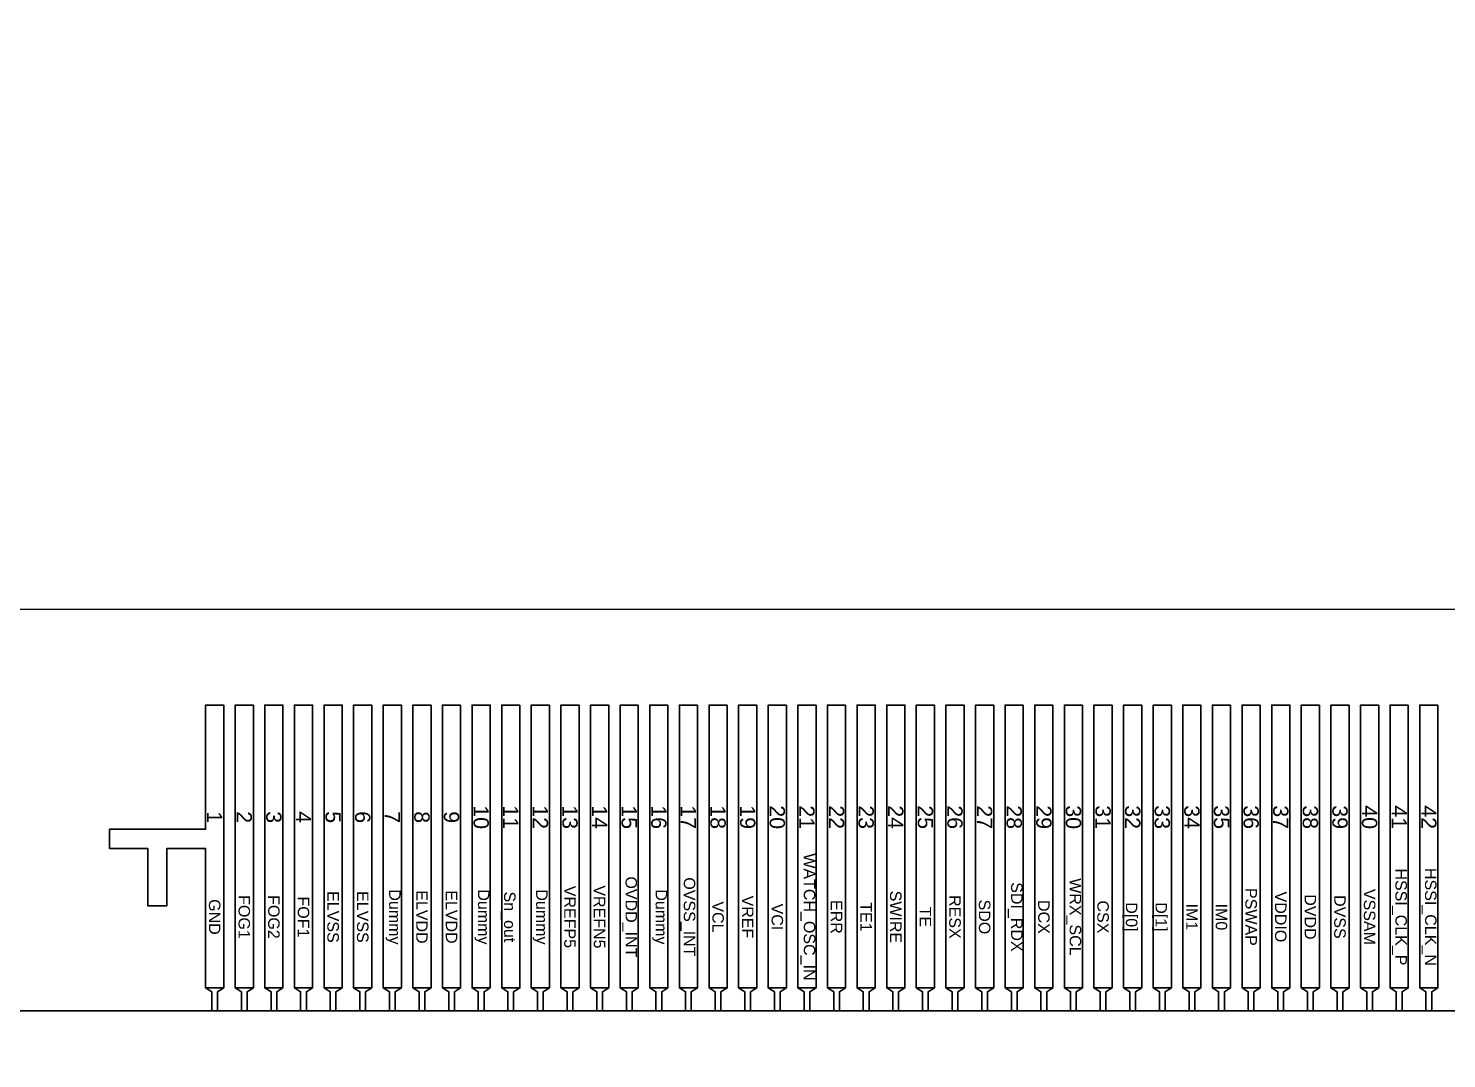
# Model space of a CAD drawing. Header units: millimetres. Extents: x 1773 to 2105, y 395 to 649.
# Drawn here: x 1835.16 to 1842.58, y 500.42 to 505.81 of the extents above; entities that cross this region are included whole.
import ezdxf
from ezdxf.enums import TextEntityAlignment as Align

# ---------------------------------------------------------------- set-up
doc = ezdxf.new("R2010")
doc.units = ezdxf.units.MM
for name, color, linetype in [('01 Copper', 3, 'Continuous'), ('06 Cutline', 4, 'Continuous'), ('13 OL no.', 190, 'Continuous'), ('14 OL name', 220, 'Continuous'), ('DST', 253, 'Continuous')]:
    doc.layers.add(name, color=color, linetype=linetype)
doc.layers.add('FPC', color=40, linetype='Continuous', lineweight=20)
doc.styles.add('MBC_Arial_Font', font='arial.ttf')

# ---------------------------------------------------------------- blocks, each defined once
blk = doc.blocks.new('et')
at = {"layer": '01 Copper', "color": 141, "true_color": 0xadddf7}
for points in [[(1734.5243, 477.3278), (1734.5243, 477.4278), (1734.4918, 477.4478), (1734.4918, 478.1778), (1734.2894, 478.1778), (1734.2894, 477.8778), (1734.1894, 477.8778), (1734.1894, 478.1778), (1733.9894, 478.1778), (1733.9894, 478.2778), (1734.4918, 478.2778), (1734.4918, 478.9278)], [(1734.5868, 478.9278), (1734.5868, 477.4478)], [(1735.6089, 477.3278), (1735.6089, 477.4278), (1735.5764, 477.4478), (1735.5764, 478.9278)], [(1735.6714, 478.9278), (1735.6714, 477.4478), (1735.6389, 477.4278), (1735.6389, 477.3278)], [(1735.7638, 477.3278), (1735.7638, 477.4278), (1735.7313, 477.4478), (1735.7313, 478.9278)], [(1735.8263, 478.9278), (1735.8263, 477.4478), (1735.7938, 477.4278), (1735.7938, 477.3278)], [(1736.3836, 477.3278), (1736.3836, 477.4278), (1736.3511, 477.4478), (1736.3511, 478.9278)], [(1736.4461, 478.9278), (1736.4461, 477.4478), (1736.4136, 477.4278), (1736.4136, 477.3278)], [(1737.0033, 477.3278), (1737.0033, 477.4278), (1736.9708, 477.4478), (1736.9708, 478.9278)], [(1737.0658, 478.9278), (1737.0658, 477.4478), (1737.0333, 477.4278), (1737.0333, 477.3278)], [(1737.4681, 477.3278), (1737.4681, 477.4278), (1737.4356, 477.4478), (1737.4356, 478.9278)], [(1737.5306, 478.9278), (1737.5306, 477.4478), (1737.4981, 477.4278), (1737.4981, 477.3278)], [(1737.6231, 477.3278), (1737.6231, 477.4278), (1737.5906, 477.4478), (1737.5906, 478.9278)], [(1737.6856, 478.9278), (1737.6856, 477.4478), (1737.6531, 477.4278), (1737.6531, 477.3278)], [(1738.2428, 477.3278), (1738.2428, 477.4278), (1738.2103, 477.4478), (1738.2103, 478.9278)], [(1738.3053, 478.9278), (1738.3053, 477.4478), (1738.2728, 477.4278), (1738.2728, 477.3278)], [(1738.8626, 477.3278), (1738.8626, 477.4278), (1738.8301, 477.4478), (1738.8301, 478.9278)], [(1738.9251, 478.9278), (1738.9251, 477.4478), (1738.8926, 477.4278), (1738.8926, 477.3278)], [(1739.4823, 477.3278), (1739.4823, 477.4278), (1739.4498, 477.4478), (1739.4498, 478.9278)], [(1739.5448, 478.9278), (1739.5448, 477.4478), (1739.5123, 477.4278), (1739.5123, 477.3278)], [(1740.1021, 477.3278), (1740.1021, 477.4278), (1740.0696, 477.4478), (1740.0696, 478.9278)], [(1740.1646, 478.9278), (1740.1646, 477.4478), (1740.1321, 477.4278), (1740.1321, 477.3278)], [(1740.7218, 477.3278), (1740.7218, 477.4278), (1740.6893, 477.4478), (1740.6893, 478.9278)], [(1740.7843, 478.9278), (1740.7843, 477.4478), (1740.7518, 477.4278), (1740.7518, 477.3278)], [(1734.5868, 477.4478), (1734.5543, 477.4278), (1734.5543, 477.3278)]]:
    blk.add_lwpolyline(points, dxfattribs=at)
at = {"layer": '01 Copper', "color": 4}
for points in [[(1734.6793, 477.3278), (1734.6793, 477.4278), (1734.6468, 477.4478), (1734.6468, 478.9278)], [(1734.7418, 478.9278), (1734.7418, 477.4478), (1734.7093, 477.4278), (1734.7093, 477.3278)], [(1735.1441, 477.3278), (1735.1441, 477.4278), (1735.1116, 477.4478), (1735.1116, 478.9278)], [(1735.2066, 478.9278), (1735.2066, 477.4478), (1735.1741, 477.4278), (1735.1741, 477.3278)], [(1735.299, 477.3278), (1735.299, 477.4278), (1735.2665, 477.4478), (1735.2665, 478.9278)], [(1735.3615, 478.9278), (1735.3615, 477.4478), (1735.329, 477.4278), (1735.329, 477.3278)], [(1735.9188, 477.3278), (1735.9188, 477.4278), (1735.8863, 477.4478), (1735.8863, 478.9278)], [(1735.9813, 478.9278), (1735.9813, 477.4478)], [(1736.5385, 477.3278), (1736.5385, 477.4278), (1736.506, 477.4478), (1736.506, 478.9278)], [(1736.601, 478.9278), (1736.601, 477.4478), (1736.5685, 477.4278), (1736.5685, 477.3278)], [(1737.1583, 477.3278), (1737.1583, 477.4278), (1737.1258, 477.4478), (1737.1258, 478.9278)], [(1737.2208, 478.9278), (1737.2208, 477.4478), (1737.1883, 477.4278), (1737.1883, 477.3278)], [(1737.778, 477.3278), (1737.778, 477.4278), (1737.7455, 477.4478), (1737.7455, 478.9278)], [(1737.8405, 478.9278), (1737.8405, 477.4478), (1737.808, 477.4278), (1737.808, 477.3278)], [(1738.3978, 477.3278), (1738.3978, 477.4278), (1738.3653, 477.4478), (1738.3653, 478.9278)], [(1738.4603, 478.9278), (1738.4603, 477.4478), (1738.4278, 477.4278), (1738.4278, 477.3278)], [(1739.0175, 477.3278), (1739.0175, 477.4278), (1738.985, 477.4478), (1738.985, 478.9278)], [(1739.08, 478.9278), (1739.08, 477.4478), (1739.0475, 477.4278), (1739.0475, 477.3278)], [(1739.6373, 477.3278), (1739.6373, 477.4278), (1739.6048, 477.4478), (1739.6048, 478.9278)], [(1739.6998, 478.9278), (1739.6998, 477.4478), (1739.6673, 477.4278), (1739.6673, 477.3278)], [(1740.257, 477.3278), (1740.257, 477.4278), (1740.2245, 477.4478), (1740.2245, 478.9278)], [(1740.3195, 478.9278), (1740.3195, 477.4478), (1740.287, 477.4278), (1740.287, 477.3278)], [(1740.8768, 477.3278), (1740.8768, 477.4278), (1740.8443, 477.4478), (1740.8443, 478.9278)], [(1740.9393, 478.9278), (1740.9393, 477.4478), (1740.9068, 477.4278), (1740.9068, 477.3278)], [(1735.9813, 477.4478), (1735.9488, 477.4278), (1735.9488, 477.3278)]]:
    blk.add_lwpolyline(points, dxfattribs=at)
at = {"layer": '01 Copper', "color": 6}
for points in [[(1734.8342, 477.3278), (1734.8342, 477.4278), (1734.8017, 477.4478), (1734.8017, 478.9278)], [(1734.8967, 478.9278), (1734.8967, 477.4478), (1734.8642, 477.4278), (1734.8642, 477.3278)], [(1734.9891, 477.3278), (1734.9891, 477.4278), (1734.9566, 477.4478), (1734.9566, 478.9278)], [(1735.0516, 478.9278), (1735.0516, 477.4478), (1735.0191, 477.4278), (1735.0191, 477.3278)], [(1735.4539, 477.3278), (1735.4539, 477.4278), (1735.4214, 477.4478), (1735.4214, 478.9278)], [(1735.5164, 478.9278), (1735.5164, 477.4478)], [(1736.6934, 477.3278), (1736.6934, 477.4278), (1736.6609, 477.4478), (1736.6609, 478.9278)], [(1736.7559, 478.9278), (1736.7559, 477.4478), (1736.7234, 477.4278), (1736.7234, 477.3278)], [(1737.3132, 477.3278), (1737.3132, 477.4278), (1737.2807, 477.4478), (1737.2807, 478.9278)], [(1737.3757, 478.9278), (1737.3757, 477.4478), (1737.3432, 477.4278), (1737.3432, 477.3278)], [(1737.933, 477.3278), (1737.933, 477.4278), (1737.9005, 477.4478), (1737.9005, 478.9278)], [(1737.9955, 478.9278), (1737.9955, 477.4478), (1737.963, 477.4278), (1737.963, 477.3278)], [(1738.5527, 477.3278), (1738.5527, 477.4278), (1738.5202, 477.4478), (1738.5202, 478.9278)], [(1738.6152, 478.9278), (1738.6152, 477.4478), (1738.5827, 477.4278), (1738.5827, 477.3278)], [(1739.1725, 477.3278), (1739.1725, 477.4278), (1739.14, 477.4478), (1739.14, 478.9278)], [(1739.235, 478.9278), (1739.235, 477.4478), (1739.2025, 477.4278), (1739.2025, 477.3278)], [(1739.7922, 477.3278), (1739.7922, 477.4278), (1739.7597, 477.4478), (1739.7597, 478.9278)], [(1739.8547, 478.9278), (1739.8547, 477.4478), (1739.8222, 477.4278), (1739.8222, 477.3278)], [(1740.412, 477.3278), (1740.412, 477.4278), (1740.3795, 477.4478), (1740.3795, 478.9278)], [(1740.4745, 478.9278), (1740.4745, 477.4478), (1740.442, 477.4278), (1740.442, 477.3278)], [(1735.5164, 477.4478), (1735.4839, 477.4278), (1735.4839, 477.3278)]]:
    blk.add_lwpolyline(points, dxfattribs=at)
at = {"layer": '01 Copper', "color": 2}
for points in [[(1736.0737, 477.3278), (1736.0737, 477.4278), (1736.0412, 477.4478), (1736.0412, 478.9278)], [(1736.1362, 478.9278), (1736.1362, 477.4478), (1736.1037, 477.4278), (1736.1037, 477.3278)], [(1736.2286, 477.3278), (1736.2286, 477.4278), (1736.1961, 477.4478), (1736.1961, 478.9278)], [(1736.2911, 478.9278), (1736.2911, 477.4478), (1736.2586, 477.4278), (1736.2586, 477.3278)], [(1736.8484, 477.3278), (1736.8484, 477.4278), (1736.8159, 477.4478), (1736.8159, 478.9278)], [(1736.9109, 478.9278), (1736.9109, 477.4478), (1736.8784, 477.4278), (1736.8784, 477.3278)], [(1738.0879, 477.3278), (1738.0879, 477.4278), (1738.0554, 477.4478), (1738.0554, 478.9278)], [(1738.1504, 478.9278), (1738.1504, 477.4478), (1738.1179, 477.4278), (1738.1179, 477.3278)], [(1738.7076, 477.3278), (1738.7076, 477.4278), (1738.6751, 477.4478), (1738.6751, 478.9278)], [(1738.7701, 478.9278), (1738.7701, 477.4478), (1738.7376, 477.4278), (1738.7376, 477.3278)], [(1739.3274, 477.3278), (1739.3274, 477.4278), (1739.2949, 477.4478), (1739.2949, 478.9278)], [(1739.3899, 478.9278), (1739.3899, 477.4478), (1739.3574, 477.4278), (1739.3574, 477.3278)], [(1739.9471, 477.3278), (1739.9471, 477.4278), (1739.9146, 477.4478), (1739.9146, 478.9278)], [(1740.0096, 478.9278), (1740.0096, 477.4478), (1739.9771, 477.4278), (1739.9771, 477.3278)], [(1740.5669, 477.3278), (1740.5669, 477.4278), (1740.5344, 477.4478), (1740.5344, 478.9278)], [(1740.6294, 478.9278), (1740.6294, 477.4478), (1740.5969, 477.4278), (1740.5969, 477.3278)]]:
    blk.add_lwpolyline(points, dxfattribs=at)
at = {"layer": '06 Cutline', "color": 4, "linetype": 'Continuous'}
blk.add_lwpolyline([(1746.2544, 487.5591, 0.198912), (1746.4009, 487.2056), (1747.8615, 485.7449), (1747.9859, 485.5933), (1748.0783, 485.4205), (1748.1352, 485.2329), (1748.1544, 485.0378), (1748.1544, 477.8278, -0.414214), (1747.6544, 477.3278), (1733.3544, 477.3278, -0.414214)], format="xyb", dxfattribs=at)
at = {"layer": 'DST', "ltscale": 0.1}
for p, q in [((1734.5868, 478.9278), (1734.4918, 478.9278)), ((1734.7418, 478.9278), (1734.6468, 478.9278)), ((1734.8967, 478.9278), (1734.8017, 478.9278)), ((1735.0516, 478.9278), (1734.9566, 478.9278)), ((1735.2066, 478.9278), (1735.1116, 478.9278)), ((1735.3615, 478.9278), (1735.2665, 478.9278)), ((1735.5164, 478.9278), (1735.4214, 478.9278)), ((1735.6714, 478.9278), (1735.5764, 478.9278)), ((1735.8263, 478.9278), (1735.7313, 478.9278)), ((1735.9813, 478.9278), (1735.8863, 478.9278)), ((1736.1362, 478.9278), (1736.0412, 478.9278)), ((1736.2911, 478.9278), (1736.1961, 478.9278)), ((1736.4461, 478.9278), (1736.3511, 478.9278)), ((1736.601, 478.9278), (1736.506, 478.9278)), ((1736.7559, 478.9278), (1736.6609, 478.9278)), ((1736.9109, 478.9278), (1736.8159, 478.9278)), ((1737.0658, 478.9278), (1736.9708, 478.9278)), ((1737.2208, 478.9278), (1737.1258, 478.9278)), ((1737.3757, 478.9278), (1737.2807, 478.9278)), ((1737.5306, 478.9278), (1737.4356, 478.9278)), ((1737.6856, 478.9278), (1737.5906, 478.9278)), ((1737.8405, 478.9278), (1737.7455, 478.9278)), ((1737.9955, 478.9278), (1737.9005, 478.9278)), ((1738.1504, 478.9278), (1738.0554, 478.9278)), ((1738.3053, 478.9278), (1738.2103, 478.9278)), ((1738.4603, 478.9278), (1738.3653, 478.9278)), ((1738.6152, 478.9278), (1738.5202, 478.9278)), ((1738.7701, 478.9278), (1738.6751, 478.9278)), ((1738.9251, 478.9278), (1738.8301, 478.9278)), ((1739.08, 478.9278), (1738.985, 478.9278)), ((1739.235, 478.9278), (1739.14, 478.9278)), ((1739.3899, 478.9278), (1739.2949, 478.9278)), ((1739.5448, 478.9278), (1739.4498, 478.9278)), ((1739.6998, 478.9278), (1739.6048, 478.9278)), ((1739.8547, 478.9278), (1739.7597, 478.9278)), ((1740.0096, 478.9278), (1739.9146, 478.9278)), ((1740.1646, 478.9278), (1740.0696, 478.9278)), ((1740.3195, 478.9278), (1740.2245, 478.9278)), ((1740.4745, 478.9278), (1740.3795, 478.9278)), ((1740.6294, 478.9278), (1740.5344, 478.9278)), ((1740.7843, 478.9278), (1740.6893, 478.9278)), ((1740.9393, 478.9278), (1740.8443, 478.9278))]:
    blk.add_line(p, q, dxfattribs=at)
at = {"layer": '13 OL no.', "style": 'MBC_Arial_Font'}
for s, p in [('10', (1735.9338, 478.3414)), ('11', (1736.0887, 478.3414)), ('12', (1736.2436, 478.3414)), ('13', (1736.3986, 478.3414)), ('14', (1736.5535, 478.3414)), ('15', (1736.7084, 478.3414)), ('16', (1736.8634, 478.3414)), ('17', (1737.0183, 478.3414)), ('18', (1737.1733, 478.3414)), ('19', (1737.3282, 478.3414)), ('20', (1737.4831, 478.3414)), ('21', (1737.6381, 478.3414)), ('22', (1737.793, 478.3414)), ('23', (1737.948, 478.3414)), ('24', (1738.1029, 478.3414)), ('25', (1738.2578, 478.3414)), ('26', (1738.4128, 478.3414)), ('27', (1738.5677, 478.3414)), ('28', (1738.7226, 478.3414)), ('29', (1738.8776, 478.3414)), ('30', (1739.0325, 478.3414)), ('31', (1739.1875, 478.3414)), ('32', (1739.3424, 478.3414)), ('33', (1739.4973, 478.3414)), ('34', (1739.6523, 478.3414)), ('35', (1739.8072, 478.3414)), ('36', (1739.9621, 478.3414)), ('37', (1740.1171, 478.3414)), ('38', (1740.272, 478.3414)), ('39', (1740.427, 478.3414)), ('40', (1740.5819, 478.3414)), ('41', (1740.7368, 478.3414)), ('42', (1740.8918, 478.3414)), ('1', (1734.5393, 478.3414)), ('2', (1734.6943, 478.3414)), ('3', (1734.8492, 478.3414)), ('4', (1735.0041, 478.3414)), ('5', (1735.1591, 478.3414)), ('6', (1735.314, 478.3414)), ('7', (1735.4689, 478.3414)), ('8', (1735.6239, 478.3414)), ('9', (1735.7788, 478.3414))]:
    blk.add_text(s, height=0.08, rotation=270, dxfattribs=at).set_placement(p, align=Align.MIDDLE_CENTER)
at = {"layer": '14 OL name', "style": 'MBC_Arial_Font'}
for s, p in [('WATCH_OSC_IN', (1737.6517, 477.8194)), ('OVDD_INT', (1736.7189, 477.8194)), ('OVSS_INT', (1737.0238, 477.8194)), ('WRX_SCL', (1739.0427, 477.8194)), ('HSSI_CLK_P', (1740.7469, 477.8194)), ('HSSI_CLK_N', (1740.9019, 477.8194)), ('ELVSS', (1735.1591, 477.8194)), ('ELVSS', (1735.314, 477.8194)), ('Dummy', (1735.4821, 477.8194)), ('ELVDD', (1735.6239, 477.8194)), ('ELVDD', (1735.7788, 477.8194)), ('Dummy', (1735.9469, 477.8194)), ('Sn_out', (1736.0835, 477.8194)), ('Dummy', (1736.2511, 477.8194)), ('VREFP5', (1736.3982, 477.8194)), ('VREFN5', (1736.5532, 477.8194)), ('Dummy', (1736.8765, 477.8194)), ('SWIRE', (1738.1029, 477.8194)), ('SDI_RDX', (1738.7363, 477.8194)), ('PSWAP', (1739.9621, 477.8194)), ('VDDIO', (1740.1171, 477.8194)), ('VSSAM', (1740.5819, 477.8194)), ('GND', (1734.5393, 477.8194)), ('FOG1', (1734.6943, 477.8194)), ('FOG2', (1734.8492, 477.8194)), ('FOF1', (1735.0041, 477.8194)), ('VCL', (1737.1733, 477.8194)), ('VREF', (1737.3282, 477.8194)), ('VCI', (1737.4831, 477.8194)), ('ERR', (1737.793, 477.8194)), ('TE1', (1737.948, 477.8194)), ('TE', (1738.2578, 477.8194)), ('RESX', (1738.4128, 477.8194)), ('SDO', (1738.5677, 477.8194)), ('DCX', (1738.8776, 477.8194)), ('CSX', (1739.1875, 477.8194)), ('D[0]', (1739.3369, 477.8194)), ('D[1]', (1739.4919, 477.8194)), ('IM1', (1739.6524, 477.8194)), ('IM0', (1739.8069, 477.8194)), ('DVDD', (1740.272, 477.8194)), ('DVSS', (1740.427, 477.8194))]:
    blk.add_text(s, height=0.06, rotation=270, dxfattribs=at).set_placement(p, align=Align.MIDDLE_CENTER)
blk = doc.blocks.new('A$C3C612FFF')
at = {"layer": '01 Copper', "color": 141, "true_color": 0xadddf7}
for points in [[(0.5974, 0.0015), (0.5974, 1.4815), (0.5024, 1.4815), (0.5024, 0.8315), (0, 0.8315), (0, 0.7315), (0.2, 0.7315), (0.2, 0.4315), (0.3, 0.4315), (0.3, 0.7315), (0.5024, 0.7315), (0.5024, 0.0015), (0.5974, 0.0015)], [(0.8123, 0.0015), (0.9073, 0.0015), (0.9073, 1.4815), (0.8123, 1.4815), (0.8123, 0.0015)], [(1.432, 0.0015), (1.527, 0.0015), (1.527, 1.4815), (1.432, 1.4815), (1.432, 0.0015)], [(1.9918, 0.0015), (1.9918, 1.4815), (1.8968, 1.4815), (1.8968, 0.0015), (1.9918, 0.0015)], [(4.006, 0.0015), (4.006, 1.4815), (3.911, 1.4815), (3.911, 0.0015), (4.006, 0.0015), (4.0039, 0.0002)], [(4.161, 0.0015), (4.161, 1.4815), (4.066, 1.4815), (4.066, 0.0015), (4.161, 0.0015), (4.16, 0.0009)], [(4.3159, 0.0015), (4.3159, 1.4815), (4.2209, 1.4815), (4.2209, 0.0015), (4.3159, 0.0015), (4.3134, 0)], [(4.4708, 0.0015), (4.4708, 1.4815), (4.3758, 1.4815), (4.3758, 0.0015), (4.4708, 0.0015), (4.4699, 0.0009)]]:
    blk.add_lwpolyline(points, dxfattribs=at)
for points in [[(0.7523, 1.4815), (0.6573, 1.4815), (0.6573, 0.0015), (0.7523, 0.0015)], [(1.0622, 0.0015), (1.0622, 1.4815), (0.9672, 1.4815), (0.9672, 0.0015)], [(1.1221, 0.0015), (1.2171, 0.0015), (1.2171, 1.4815), (1.1221, 1.4815)], [(1.3721, 1.4815), (1.2771, 1.4815), (1.2771, 0.0015), (1.3721, 0.0015), (1.3721, 0.0015)], [(1.682, 1.4815), (1.587, 1.4815), (1.587, 0.0015), (1.682, 0.0015), (1.682, 0.0015)], [(1.8369, 1.4815), (1.7419, 1.4815), (1.7419, 0.0015), (1.8369, 0.0015)], [(2.1468, 1.4815), (2.0518, 1.4815), (2.0518, 0.0015), (2.1468, 0.0015)], [(2.3017, 1.4815), (2.2067, 1.4815), (2.2067, 0.0015), (2.3017, 0.0015)], [(2.4566, 1.4815), (2.3616, 1.4815), (2.3616, 0.0015), (2.4566, 0.0015)], [(2.6116, 1.4815), (2.5166, 1.4815), (2.5166, 0.0015), (2.6116, 0.0015)], [(2.7665, 1.4815), (2.6715, 1.4815), (2.6715, 0.0015), (2.7665, 0.0015), (2.7665, 0.0015)], [(2.9215, 1.4815), (2.8265, 1.4815), (2.8265, 0.0015), (2.9215, 0.0015)], [(3.0764, 1.4815), (2.9814, 1.4815), (2.9814, 0.0015), (3.0764, 0.0015)], [(3.2313, 1.4815), (3.1363, 1.4815), (3.1363, 0.0015), (3.2313, 0.0015)], [(3.3863, 1.4815), (3.2913, 1.4815), (3.2913, 0.0015), (3.3863, 0.0015), (3.3863, 0.0015)], [(3.5412, 1.4815), (3.4462, 1.4815), (3.4462, 0.0015), (3.5412, 0.0015)], [(3.6961, 1.4815), (3.6011, 1.4815), (3.6011, 0.0015), (3.6961, 0.0015)], [(3.8511, 1.4815), (3.7561, 1.4815), (3.7561, 0.0015), (3.8511, 0.0015)], [(4.6258, 1.4815), (4.5308, 1.4815), (4.5308, 0.0015), (4.6258, 0.0015)], [(4.7807, 1.4815), (4.6857, 1.4815), (4.6857, 0.0015), (4.7807, 0.0015)], [(4.9357, 1.4815), (4.8407, 1.4815), (4.8407, 0.0015), (4.9357, 0.0015)], [(5.0906, 1.4815), (4.9956, 1.4815), (4.9956, 0.0015), (5.0906, 0.0015)], [(5.2455, 1.4815), (5.1505, 1.4815), (5.1505, 0.0015), (5.2455, 0.0015)], [(5.4005, 1.4815), (5.3055, 1.4815), (5.3055, 0.0015), (5.4005, 0.0015)], [(5.5554, 1.4815), (5.4604, 1.4815), (5.4604, 0.0015), (5.5554, 0.0015)], [(5.7103, 1.4815), (5.6153, 1.4815), (5.6153, 0.0015), (5.7103, 0.0015)], [(5.8653, 1.4815), (5.7703, 1.4815), (5.7703, 0.0015), (5.8653, 0.0015)], [(6.0202, 1.4815), (5.9252, 1.4815), (5.9252, 0.0015), (6.0202, 0.0015)], [(6.0802, 0.0015), (6.1752, 0.0015), (6.1752, 1.4815), (6.0802, 1.4815)], [(6.3301, 1.4815), (6.2351, 1.4815), (6.2351, 0.0015), (6.3301, 0.0015)], [(6.485, 1.4815), (6.39, 1.4815), (6.39, 0.0015), (6.485, 0.0015)], [(6.64, 1.4815), (6.545, 1.4815), (6.545, 0.0015), (6.64, 0.0015)], [(6.7949, 1.4815), (6.6999, 1.4815), (6.6999, 0.0015), (6.7949, 0.0015)], [(6.9498, 1.4815), (6.8548, 1.4815), (6.8548, 0.0015), (6.9498, 0.0015)]]:
    blk.add_lwpolyline(points, close=True, dxfattribs=at)
at = {"layer": '13 OL no.', "style": 'MBC_Arial_Font'}
for s, p in [('1', (0.5499, 0.8951)), ('2', (0.7048, 0.8951)), ('3', (0.8598, 0.8951)), ('4', (1.0147, 0.8951)), ('5', (1.1696, 0.8951)), ('6', (1.3246, 0.8951)), ('7', (1.4795, 0.8951)), ('8', (1.6345, 0.8951)), ('9', (1.7894, 0.8951)), ('10', (1.9443, 0.8951)), ('11', (2.0993, 0.8951)), ('12', (2.2542, 0.8951)), ('13', (2.4091, 0.8951)), ('14', (2.5641, 0.8951)), ('15', (2.719, 0.8951)), ('16', (2.874, 0.8951)), ('17', (3.0289, 0.8951)), ('18', (3.1838, 0.8951)), ('19', (3.3388, 0.8951)), ('20', (3.4937, 0.8951)), ('21', (3.6486, 0.8951)), ('22', (3.8036, 0.8951)), ('23', (3.9585, 0.8951)), ('24', (4.1135, 0.8951)), ('25', (4.2684, 0.8951)), ('26', (4.4233, 0.8951)), ('27', (4.5783, 0.8951)), ('28', (4.7332, 0.8951)), ('29', (4.8882, 0.8951)), ('30', (5.0431, 0.8951)), ('31', (5.198, 0.8951)), ('32', (5.353, 0.8951)), ('33', (5.5079, 0.8951)), ('34', (5.6628, 0.8951)), ('35', (5.8178, 0.8951)), ('36', (5.9727, 0.8951)), ('37', (6.1277, 0.8951)), ('38', (6.2826, 0.8951)), ('39', (6.4375, 0.8951)), ('40', (6.5925, 0.8951)), ('41', (6.7474, 0.8951)), ('42', (6.9023, 0.8951))]:
    blk.add_text(s, height=0.08, rotation=270, dxfattribs=at).set_placement(p, align=Align.MIDDLE_CENTER)
at = {"layer": '14 OL name', "style": 'MBC_Arial_Font'}
for s, p in [('WATCH_OSC_IN', (3.6623, 0.3731)), ('HSSI_CLK_P', (6.7575, 0.3731)), ('HSSI_CLK_N', (6.9124, 0.3731)), ('VREFP5', (2.4088, 0.3731)), ('VREFN5', (2.5637, 0.3731)), ('OVDD_INT', (2.7295, 0.3731)), ('OVSS_INT', (3.0343, 0.3731)), ('SDI_RDX', (4.7468, 0.3731)), ('WRX_SCL', (5.0533, 0.3731)), ('GND', (0.5499, 0.3731)), ('FOG1', (0.7048, 0.3731)), ('FOG2', (0.8598, 0.3731)), ('FOF1', (1.0147, 0.3731)), ('ELVSS', (1.1696, 0.3731)), ('ELVSS', (1.3246, 0.3731)), ('Dummy', (1.4926, 0.3731)), ('ELVDD', (1.6345, 0.3731)), ('ELVDD', (1.7894, 0.3731)), ('Dummy', (1.9574, 0.3731)), ('Sn_out', (2.0941, 0.3731)), ('Dummy', (2.2617, 0.3731)), ('Dummy', (2.8871, 0.3731)), ('VCL', (3.1838, 0.3731)), ('VREF', (3.3388, 0.3731)), ('ERR', (3.8036, 0.3731)), ('TE1', (3.9586, 0.3731)), ('SWIRE', (4.1135, 0.3731)), ('RESX', (4.4233, 0.3731)), ('SDO', (4.5783, 0.3731)), ('DCX', (4.8882, 0.3731)), ('CSX', (5.198, 0.3731)), ('PSWAP', (5.9727, 0.3731)), ('VDDIO', (6.1277, 0.3731)), ('DVDD', (6.2826, 0.3731)), ('DVSS', (6.4375, 0.3731)), ('VSSAM', (6.5925, 0.3731)), ('VCI', (3.4937, 0.3731)), ('TE', (4.2684, 0.3731)), ('D[0]', (5.3475, 0.3731)), ('D[1]', (5.5024, 0.3731)), ('IM1', (5.6629, 0.3731)), ('IM0', (5.8175, 0.3731))]:
    blk.add_text(s, height=0.06, rotation=270, dxfattribs=at).set_placement(p, align=Align.MIDDLE_CENTER)

msp = doc.modelspace()

# ---------------------------------------------------------------- linework, layer by layer
at = {"layer": 'FPC', "ltscale": 0.1}
msp.add_lwpolyline([(1822.1536, 484.3815), (1857.411, 484.3815, 0.414214), (1857.911, 484.8815), (1857.911, 501.767, 0.414214), (1856.911, 502.767), (1823.1536, 502.767, 0.414214), (1822.1536, 501.767), (1822.1536, 484.3815)], format="xyb", dxfattribs=at)

# ---------------------------------------------------------------- block references
at = {"layer": 'DST'}
msp.add_blockref('et', (101.5943, 23.3392), dxfattribs=at)
at = {"layer": 'FPC', "ltscale": 0.1}
msp.add_blockref('A$C3C612FFF', (1835.5838, 500.7855), dxfattribs=at)

doc.saveas('drawing.dxf')
